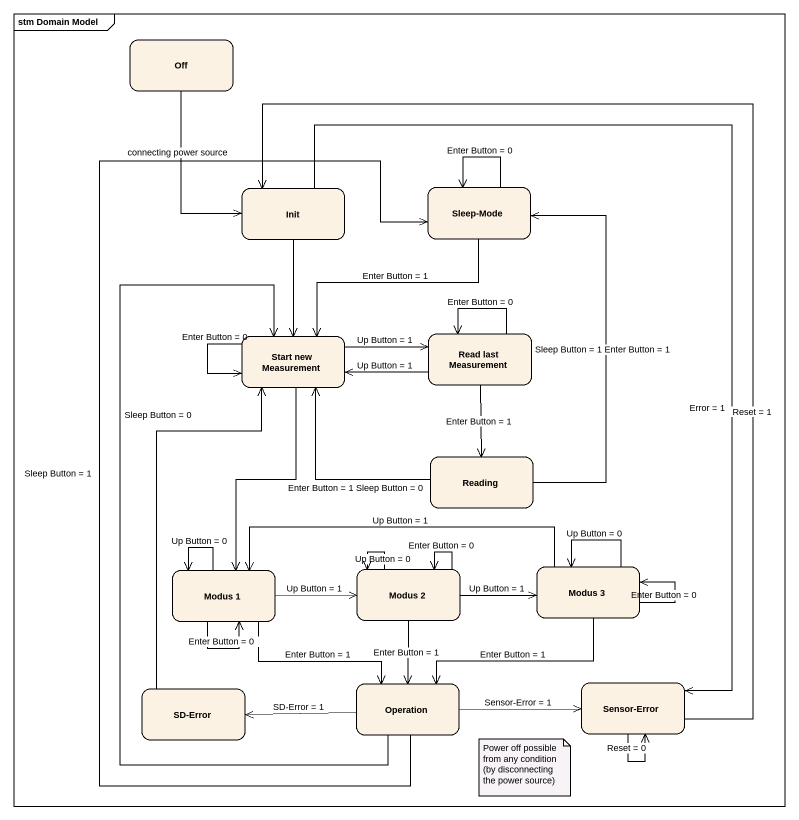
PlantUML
@startuml
mainframe stm Domain Model
hide empty description
state Off
state Init
state "Sleep-Mode" as Sleep_Mode
state "Start new Measurement" as Start_new_Measurement
state "Read last Measurement" as Read_last_Measurement
state Reading
state "Modus 1" as Modus_1
state "Modus 2" as Modus_2
state "Modus 3" as Modus_3
state Operation
state "Sensor-Error" as Sensor_Error
state "SD-Error" as SD_Error
Off --> Init : connecting power source
Init --> Start_new_Measurement
Init --> Sensor_Error : Error = 1
Sleep_Mode --> Sleep_Mode : Enter Button = 0
Sleep_Mode --> Start_new_Measurement : Enter Button = 1
Start_new_Measurement --> Start_new_Measurement : Enter Button = 0
Start_new_Measurement -right-> Read_last_Measurement : Up Button = 1
Start_new_Measurement --> Modus_1
Read_last_Measurement -left-> Start_new_Measurement : Up Button = 1
Read_last_Measurement --> Read_last_Measurement : Enter Button = 0
Read_last_Measurement --> Reading : Enter Button = 1
Reading -up-> Sleep_Mode : Sleep Button = 1 Enter Button = 1
Reading -up-> Start_new_Measurement : Enter Button = 1 Sleep Button = 0
Modus_1 --> Modus_1 : Enter Button = 0
Modus_1 --> Modus_1 : Up Button = 0
Modus_1 -right-> Modus_2 : Up Button = 1
Modus_1 --> Operation : Enter Button = 1
Modus_2 --> Modus_2 : Up Button = 0
Modus_2 --> Modus_2 : Enter Button = 0
Modus_2 -right-> Modus_3 : Up Button = 1
Modus_2 --> Operation : Enter Button = 1
Modus_3 -left-> Modus_1 : Up Button = 1
Modus_3 --> Modus_3 : Up Button = 0
Modus_3 --> Modus_3 : Enter Button = 0
Modus_3 --> Operation : Enter Button = 1
Operation -up-> Sleep_Mode : Sleep Button = 1
Operation -up-> Start_new_Measurement : Sleep Button = 0
Operation -right-> Sensor_Error : Sensor-Error = 1
Operation -left-> SD_Error : SD-Error = 1
Sensor_Error -up-> Init : Reset = 1
Sensor_Error --> Sensor_Error : Reset = 0
SD_Error -up-> Start_new_Measurement
note as N1
  Power off possible from any condition
  (by disconnecting the power source)
end note
@enduml
